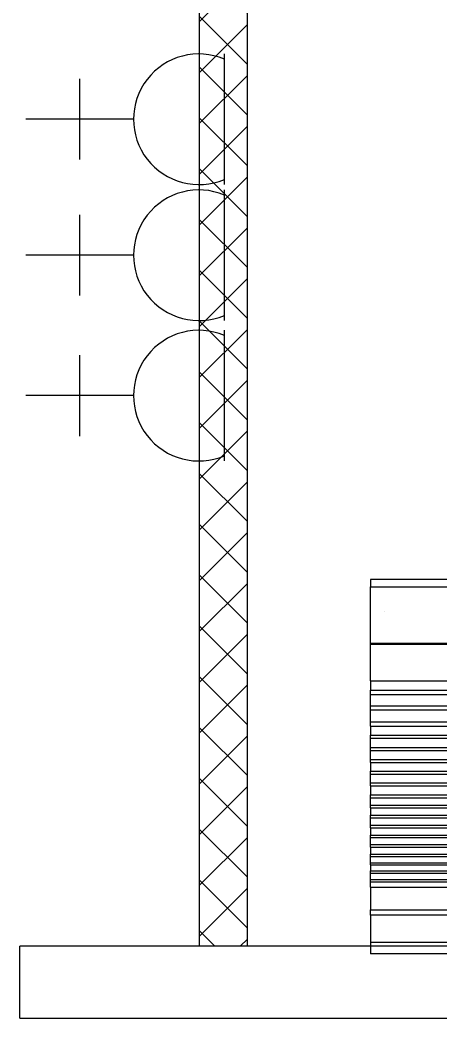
# Model space of a CAD drawing. Header units: inches. Extents: x -106706990 to 300603, y -86718466 to 1728185.
# Drawn here: x 144208 to 145085, y 39760 to 41843 of the extents above; entities that cross this region are included whole.
import ezdxf

# ---------------------------------------------------------------- set-up
doc = ezdxf.new("R2010")
doc.units = ezdxf.units.IN
doc.header["$MEASUREMENT"] = 0
doc.linetypes.add('DASHED2', pattern=[0.375, 0.25, -0.125])
for name, color, linetype in [('A-HATCH', 8, 'Continuous'), ('A-PARTITION', 4, 'Continuous'), ('A-WALL', 1, 'Continuous'), ('Edges', 7, 'Continuous'), ('ELECT', 6, 'Continuous'), ('elk_LAMPU', 6, 'Continuous')]:
    doc.layers.add(name, color=color, linetype=linetype)
doc.layers.get('elk_LAMPU').off()

# ---------------------------------------------------------------- blocks, each defined once
blk = doc.blocks.new('air con')
at = {"layer": 'Edges'}
for p, q in [((71.402, 41.898), (152.402, 41.898)), ((152.402, 41.095), (152.402, 41.898)), ((71.402, 41.095), (152.402, 41.095)), ((152.402, 39.122), (152.402, 41.095)), ((71.402, 39.122), (152.402, 39.122)), ((152.402, 39.122), (152.402, 38.724)), ((152.402, 38.724), (71.402, 38.724)), ((152.402, 37.092), (152.402, 38.724)), ((152.402, 37.092), (71.402, 37.092)), ((152.402, 37.092), (152.402, 36.701)), ((152.402, 36.701), (71.402, 36.701)), ((152.402, 36.542), (71.402, 36.542)), ((152.402, 36.078), (71.402, 36.078)), ((152.402, 36.701), (152.402, 36.542)), ((152.402, 36.542), (152.402, 36.078)), ((152.402, 36.078), (152.402, 35.914)), ((152.402, 35.914), (71.402, 35.914)), ((152.402, 35.493), (71.402, 35.493)), ((152.402, 35.34), (71.402, 35.34)), ((152.402, 35.493), (152.402, 35.914)), ((152.402, 35.493), (152.402, 35.34)), ((152.402, 35.34), (152.402, 34.877)), ((152.402, 34.877), (71.402, 34.877)), ((152.402, 34.709), (71.402, 34.709)), ((152.402, 34.877), (152.402, 34.709)), ((152.402, 34.207), (152.402, 34.709)), ((152.402, 34.207), (71.402, 34.207)), ((152.402, 34.022), (71.402, 34.022)), ((152.402, 34.207), (152.402, 34.022)), ((152.402, 34.022), (152.402, 33.51)), ((152.402, 33.51), (71.402, 33.51)), ((152.402, 33.335), (71.402, 33.335)), ((152.402, 33.51), (152.402, 33.335)), ((152.402, 32.826), (152.402, 33.335)), ((152.402, 32.826), (71.402, 32.826)), ((152.402, 32.625), (71.402, 32.625)), ((152.402, 32.826), (152.402, 32.625)), ((152.402, 32.625), (152.402, 32.098)), ((152.402, 32.098), (71.402, 32.098)), ((152.402, 31.911), (71.402, 31.911)), ((152.402, 32.098), (152.402, 31.911)), ((152.402, 31.378), (152.402, 31.911)), ((152.402, 31.378), (71.402, 31.378)), ((152.402, 31.189), (71.402, 31.189)), ((152.402, 31.378), (152.402, 31.189)), ((152.402, 31.189), (152.402, 30.654)), ((152.402, 30.654), (71.402, 30.654)), ((152.402, 30.439), (71.402, 30.439)), ((152.402, 30.654), (152.402, 30.439)), ((152.402, 29.791), (152.402, 30.439)), ((152.402, 29.791), (71.402, 29.791)), ((152.402, 29.562), (71.402, 29.562)), ((152.402, 29.791), (152.402, 29.562)), ((152.402, 29.562), (152.402, 28.935)), ((152.402, 28.935), (71.402, 28.935)), ((152.402, 28.935), (152.402, 28.714)), ((152.402, 28.714), (71.402, 28.714)), ((152.402, 28.092), (152.402, 28.714)), ((152.402, 28.092), (71.402, 28.092)), ((152.402, 27.871), (71.402, 27.871)), ((152.402, 28.092), (152.402, 27.871)), ((152.402, 27.871), (152.402, 27.226)), ((152.402, 27.226), (71.402, 27.226)), ((152.402, 27.024), (71.402, 27.024)), ((152.402, 27.226), (152.402, 27.024)), ((152.402, 27.024), (152.402, 26.349)), ((152.402, 26.349), (71.402, 26.349)), ((152.402, 26.117), (71.402, 26.117)), ((152.402, 26.349), (152.402, 26.117)), ((152.402, 25.469), (152.402, 26.117)), ((152.402, 25.469), (71.402, 25.469)), ((152.402, 25.469), (152.402, 25.162)), ((152.402, 25.162), (71.402, 25.162)), ((152.402, 25.162), (152.402, 24.304)), ((152.402, 24.304), (71.402, 24.304)), ((152.402, 24.002), (71.402, 24.002)), ((152.402, 24.304), (152.402, 24.002)), ((152.402, 24.002), (152.402, 23.184)), ((152.402, 23.184), (71.402, 23.184)), ((152.402, 23.184), (152.402, 22.883)), ((152.402, 22.883), (71.402, 22.883)), ((152.402, 22.213), (152.402, 22.883)), ((152.402, 22.213), (71.402, 22.213)), ((152.402, 22.213), (152.402, 19.568)), ((152.402, 19.568), (71.402, 19.568)), ((152.402, 19.493), (71.402, 19.493)), ((152.402, 19.568), (152.402, 19.493)), ((152.402, 19.493), (152.402, 15.42)), ((151.402, 17.184), (151.402, 17.175)), ((152.402, 15.42), (146.468, 15.42)), ((152.402, 14.898), (152.402, 15.42)), ((71.402, 14.898), (152.402, 14.898))]:
    blk.add_line(p, q, dxfattribs=at)
blk = doc.blocks.new('SOCKET(in)')
at = {"layer": 'ELECT', "color": 6}
for p, q in [((86605160, -1198079.2), (86605160, -1197854.2)), ((86605075.7, -1197966.7), (86605244.4, -1197966.7)), ((86605023.6, -1198269), (86605296.4, -1198269))]:
    blk.add_line(p, q, dxfattribs=at)
blk.add_arc((86605160, -1198215.6), 136.4, 336.9763, 203.0237, dxfattribs=at)

msp = doc.modelspace()

# ---------------------------------------------------------------- hatches: boundary and pattern name
at = {"layer": 'A-HATCH'}
h = msp.add_hatch(dxfattribs=at)
h.set_pattern_fill('ANSI37', color=8, scale=600)
h.set_pattern_definition([(45, (114889.65, -264791.58), (-53.033009, 53.033009), []), (135, (114889.65, -264791.58), (-53.033009, -53.033009), [])])
h.paths.add_polyline_path([(144582.8, 44409.7), (144582.8, 39909.7), (144682.8, 39909.7), (144682.8, 44309.7), (146307.8, 44309.7), (146307.8, 44409.7)])
h.paths.add_polyline_path([(147657.8, 39909.7), (147707.8, 39909.7), (147707.8, 44409.7), (147657.8, 44409.7)])
h.paths.add_polyline_path([(147607.8, 39909.7), (147657.8, 39909.7), (147657.8, 44409.7), (147607.8, 44409.7)])
h.paths.add_polyline_path([(150632.8, 44309.7), (150632.8, 40509.7), (150732.8, 40509.7), (150732.8, 44409.7), (149007.8, 44409.7), (149007.8, 44309.7)])

# ---------------------------------------------------------------- linework, layer by layer
at = {"layer": 'A-PARTITION', "color": 8}
for p, q in [((144582.8, 39909.7), (144582.8, 44409.7)), ((144682.8, 39909.7), (144682.8, 44309.7))]:
    msp.add_line(p, q, dxfattribs=at)
at = {"layer": 'A-WALL', "color": 8, "linetype": 'Continuous', "ltscale": 900}
for p, q in [((146607.8, 39909.7), (144207.8, 39909.7)), ((144207.8, 39759.7), (144207.8, 39909.7)), ((144207.8, 39759.7), (146607.8, 39759.7))]:
    msp.add_line(p, q, dxfattribs=at)

# ---------------------------------------------------------------- block references
at = {"xscale": 28.92590521224616, "yscale": 28.92590521224616, "zscale": 28.92590521224616, "rotation": 180}
msp.add_blockref('air con', (149347.9, 41106), dxfattribs=at)
at = {"layer": 'elk_LAMPU', "color": 0, "linetype": 'DASHED2', "lineweight": 18, "rotation": 90}
for p in [(-1053634.2, -86563523.9), (-1053634.2, -86563807.8), (-1053634.2, -86564100.9)]:
    msp.add_blockref('SOCKET(in)', p, dxfattribs=at)

doc.saveas('drawing.dxf')
